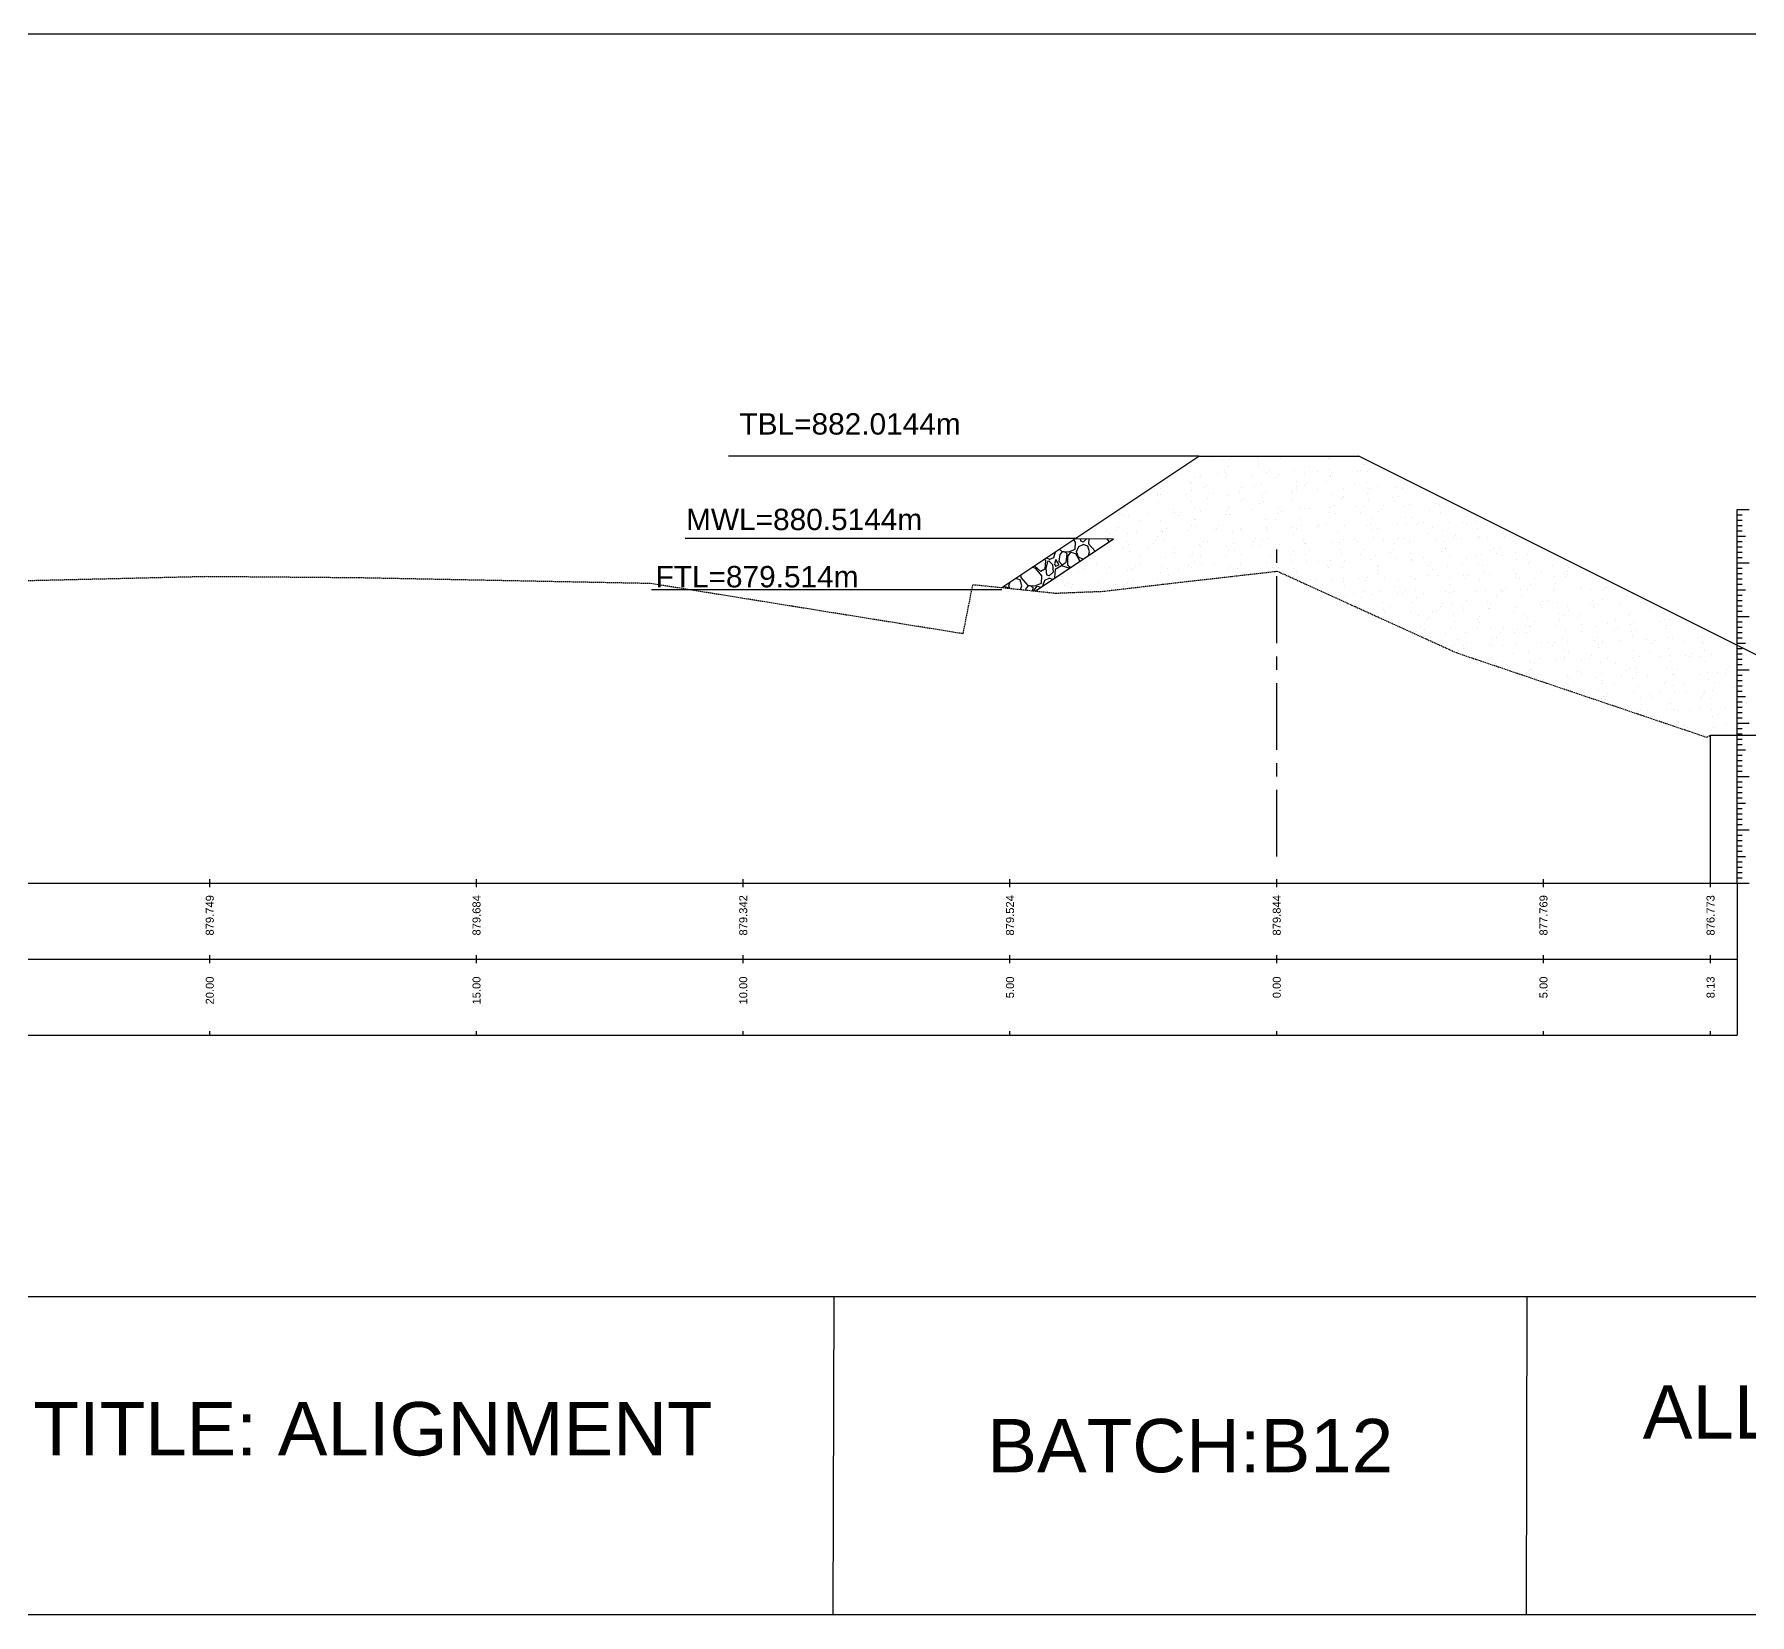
# Model space of a CAD drawing. Header units: millimetres. Extents: x 2640 to 12113, y 6003 to 13668.
# Drawn here: x 2893.4 to 3214.9, y 9175.1 to 9471.3 of the extents above; entities that cross this region are included whole.
import ezdxf
from ezdxf.enums import TextEntityAlignment as Align

# ---------------------------------------------------------------- set-up
doc = ezdxf.new("R2010")
doc.units = ezdxf.units.MM
doc.linetypes.add('CENTER', pattern=[2, 1.25, -0.25, 0.25, -0.25])
doc.linetypes.add('HIDDEN', pattern=[0.375, 0.25, -0.125])
for name, color, linetype in [('CL', 6, 'CENTER'), ('CS_Drawing', 7, 'Continuous'), ('GL', 3, 'HIDDEN')]:
    doc.layers.add(name, color=color, linetype=linetype)
doc.styles.get("Standard").update_dxf_attribs({"font": 'arial.ttf'})

msp = doc.modelspace()

# ---------------------------------------------------------------- linework, layer by layer
at = {"color": 1}
msp.add_line((3111.66, 9392.182), (3023.494, 9392.182), dxfattribs=at)
for p, q in [((3074.754, 9367.578), (3111.66, 9392.182)), ((3111.66, 9392.182), (3141.66, 9392.182)), ((3246.2, 9339.912), (3141.66, 9392.182)), ((3080.994, 9366.931), (3095.701, 9376.735)), ((3088.557, 9376.78), (3095.701, 9376.735))]:
    msp.add_line(p, q)
at = {"linetype": 'Continuous'}
for p, q in [((3109.916, 9389.241), (3109.916, 9389.241)), ((3113.358, 9392.096), (3113.358, 9392.096)), ((3114.244, 9391.918), (3114.244, 9391.918)), ((3116.184, 9391.583), (3116.184, 9391.583)), ((3116.456, 9389.518), (3116.456, 9389.518)), ((3116.58, 9389.22), (3116.58, 9389.22)), ((3117.262, 9390.291), (3117.262, 9390.291)), ((3117.434, 9391.505), (3117.434, 9391.505)), ((3117.863, 9391.973), (3117.863, 9391.973)), ((3119.138, 9392.078), (3119.138, 9392.078)), ((3122.724, 9391.859), (3122.724, 9391.859)), ((3122.898, 9390.537), (3122.898, 9390.537)), ((3122.94, 9391.271), (3122.94, 9391.271)), ((3124.434, 9389.075), (3124.434, 9389.075)), ((3124.863, 9389.543), (3124.863, 9389.543)), ((3126.888, 9391.753), (3126.888, 9391.753)), ((3129.621, 9389.429), (3129.621, 9389.429)), ((3132.454, 9390.34), (3132.454, 9390.34)), ((3133.887, 9389.324), (3133.887, 9389.324)), ((3135.889, 9391.771), (3135.889, 9391.771)), ((3136.16, 9389.706), (3136.16, 9389.706)), ((3136.204, 9391.852), (3136.204, 9391.852)), ((3136.449, 9389.132), (3136.449, 9389.132)), ((3141.343, 9389.292), (3141.343, 9389.292)), ((3142.036, 9389.516), (3142.036, 9389.516)), ((3142.603, 9390.726), (3142.603, 9390.726)), ((3142.718, 9390.587), (3142.718, 9390.587)), ((3143.204, 9389.422), (3143.204, 9389.422)), ((3143.633, 9389.891), (3143.633, 9389.891)), ((3146.237, 9389.452), (3146.237, 9389.452)), ((3103.347, 9386.2), (3103.347, 9386.2)), ((3104.541, 9386.188), (3104.541, 9386.188)), ((3107.084, 9388.172), (3107.084, 9388.172)), ((3110.188, 9387.176), (3110.188, 9387.176)), ((3110.219, 9387.169), (3110.219, 9387.169)), ((3110.362, 9385.854), (3110.362, 9385.854)), ((3110.902, 9388.24), (3110.902, 9388.24)), ((3111.978, 9388.332), (3111.978, 9388.332)), ((3112.664, 9386.299), (3112.664, 9386.299)), ((3113.093, 9386.767), (3113.093, 9386.767)), ((3115.117, 9388.977), (3115.117, 9388.977)), ((3116.63, 9388.195), (3116.63, 9388.195)), ((3116.872, 9388.492), (3116.872, 9388.492)), ((3119.733, 9386.237), (3119.733, 9386.237)), ((3121.767, 9388.652), (3121.767, 9388.652)), ((3122.117, 9386.547), (3122.117, 9386.547)), ((3123.352, 9387.087), (3123.352, 9387.087)), ((3126.093, 9388.289), (3126.093, 9388.289)), ((3126.661, 9388.812), (3126.661, 9388.812)), ((3129.892, 9387.364), (3129.892, 9387.364)), ((3129.997, 9386.484), (3129.997, 9386.484)), ((3130.066, 9386.042), (3130.066, 9386.042)), ((3131.434, 9386.646), (3131.434, 9386.646)), ((3131.555, 9388.972), (3131.555, 9388.972)), ((3131.863, 9387.114), (3131.863, 9387.114)), ((3133.905, 9385.909), (3133.905, 9385.909)), ((3135.675, 9387.464), (3135.675, 9387.464)), ((3136.335, 9388.384), (3136.335, 9388.384)), ((3136.358, 9388.535), (3136.358, 9388.535)), ((3138.799, 9386.069), (3138.799, 9386.069)), ((3140.887, 9386.894), (3140.887, 9386.894)), ((3143.057, 9387.276), (3143.057, 9387.276)), ((3143.693, 9386.229), (3143.693, 9386.229)), ((3145.189, 9386.533), (3145.189, 9386.533)), ((3148.588, 9386.389), (3148.588, 9386.389)), ((3149.597, 9387.553), (3149.597, 9387.553)), ((3149.771, 9386.231), (3149.771, 9386.231)), ((3150.204, 9386.993), (3150.204, 9386.993)), ((3150.633, 9387.461), (3150.633, 9387.461)), ((3100.893, 9383.522), (3100.893, 9383.522)), ((3101.322, 9383.99), (3101.322, 9383.99)), ((3103.859, 9385.117), (3103.859, 9385.117)), ((3103.92, 9384.834), (3103.92, 9384.834)), ((3104.094, 9383.512), (3104.094, 9383.512)), ((3104.54, 9384.949), (3104.54, 9384.949)), ((3109.434, 9385.109), (3109.434, 9385.109)), ((3110.347, 9383.771), (3110.347, 9383.771)), ((3113.373, 9384.186), (3113.373, 9384.186)), ((3114.329, 9385.269), (3114.329, 9385.269)), ((3117.084, 9384.745), (3117.084, 9384.745)), ((3117.356, 9382.68), (3117.356, 9382.68)), ((3119.223, 9385.429), (3119.223, 9385.429)), ((3119.663, 9383.869), (3119.663, 9383.869)), ((3120.092, 9384.337), (3120.092, 9384.337)), ((3122.955, 9383.362), (3122.955, 9383.362)), ((3123.624, 9385.022), (3123.624, 9385.022)), ((3123.637, 9384.433), (3123.637, 9384.433)), ((3123.798, 9383.7), (3123.798, 9383.7)), ((3124.117, 9385.589), (3124.117, 9385.589)), ((3129.011, 9385.749), (3129.011, 9385.749)), ((3129.117, 9384.118), (3129.117, 9384.118)), ((3129.315, 9385.413), (3129.315, 9385.413)), ((3130.521, 9382.592), (3130.521, 9382.592)), ((3136.418, 9382.635), (3136.418, 9382.635)), ((3136.789, 9384.934), (3136.789, 9384.934)), ((3137.061, 9382.869), (3137.061, 9382.869)), ((3138.433, 9384.216), (3138.433, 9384.216)), ((3138.829, 9384.481), (3138.829, 9384.481)), ((3138.862, 9384.684), (3138.862, 9384.684)), ((3141.312, 9382.795), (3141.312, 9382.795)), ((3142.733, 9382.677), (3142.733, 9382.677)), ((3143.329, 9385.211), (3143.329, 9385.211)), ((3143.503, 9383.889), (3143.503, 9383.889)), ((3146.206, 9382.955), (3146.206, 9382.955)), ((3147.887, 9384.465), (3147.887, 9384.465)), ((3148.411, 9383.657), (3148.411, 9383.657)), ((3149.093, 9384.728), (3149.093, 9384.728)), ((3150.225, 9382.781), (3150.225, 9382.781)), ((3151.1, 9383.115), (3151.1, 9383.115)), ((3155.994, 9383.275), (3155.994, 9383.275)), ((3156.765, 9383.057), (3156.765, 9383.057)), ((3157.924, 9382.726), (3157.924, 9382.726)), ((3097.265, 9381.355), (3097.265, 9381.355)), ((3097.652, 9382.492), (3097.652, 9382.492)), ((3097.826, 9381.17), (3097.826, 9381.17)), ((3098.577, 9380.994), (3098.577, 9380.994)), ((3100.652, 9380.083), (3100.652, 9380.083)), ((3102.159, 9381.515), (3102.159, 9381.515)), ((3104.548, 9380.062), (3104.548, 9380.062)), ((3107.012, 9382.135), (3107.012, 9382.135)), ((3107.053, 9381.675), (3107.053, 9381.675)), ((3107.893, 9381.093), (3107.893, 9381.093)), ((3108.322, 9381.561), (3108.322, 9381.561)), ((3110.816, 9382.404), (3110.816, 9382.404)), ((3110.916, 9380.33), (3110.916, 9380.33)), ((3111.088, 9380.339), (3111.088, 9380.339)), ((3111.947, 9381.835), (3111.947, 9381.835)), ((3116.594, 9381.31), (3116.594, 9381.31)), ((3116.841, 9381.995), (3116.841, 9381.995)), ((3117.276, 9382.381), (3117.276, 9382.381)), ((3117.347, 9381.341), (3117.347, 9381.341)), ((3117.53, 9381.358), (3117.53, 9381.358)), ((3121.735, 9382.155), (3121.735, 9382.155)), ((3124.253, 9380.25), (3124.253, 9380.25)), ((3126.108, 9380.379), (3126.108, 9380.379)), ((3126.63, 9382.315), (3126.63, 9382.315)), ((3126.663, 9381.44), (3126.663, 9381.44)), ((3127.092, 9381.908), (3127.092, 9381.908)), ((3130.792, 9380.527), (3130.792, 9380.527)), ((3131.524, 9382.475), (3131.524, 9382.475)), ((3132.468, 9382.43), (3132.468, 9382.43)), ((3134.092, 9379.478), (3134.092, 9379.478)), ((3135.69, 9379.554), (3135.69, 9379.554)), ((3136.117, 9381.688), (3136.117, 9381.688)), ((3136.372, 9380.625), (3136.372, 9380.625)), ((3137.235, 9381.547), (3137.235, 9381.547)), ((3142.05, 9381.606), (3142.05, 9381.606)), ((3143.941, 9379.369), (3143.941, 9379.369)), ((3143.957, 9380.439), (3143.957, 9380.439)), ((3145.433, 9381.787), (3145.433, 9381.787)), ((3145.862, 9382.255), (3145.862, 9382.255)), ((3148.835, 9379.529), (3148.835, 9379.529)), ((3150.497, 9380.716), (3150.497, 9380.716)), ((3150.671, 9379.394), (3150.671, 9379.394)), ((3151.564, 9380.674), (3151.564, 9380.674)), ((3152.862, 9379.825), (3152.862, 9379.825)), ((3153.729, 9379.689), (3153.729, 9379.689)), ((3154.887, 9382.035), (3154.887, 9382.035)), ((3156.939, 9381.735), (3156.939, 9381.735)), ((3158.623, 9379.849), (3158.623, 9379.849)), ((3161.146, 9379.85), (3161.146, 9379.85)), ((3161.828, 9380.921), (3161.828, 9380.921)), ((3161.887, 9379.606), (3161.887, 9379.606)), ((3163.517, 9380.009), (3163.517, 9380.009)), ((3163.662, 9380.627), (3163.662, 9380.627)), ((3088.576, 9376.114), (3088.23, 9376.562)), ((3089.416, 9376.774), (3089.465, 9376.304)), ((3089.973, 9376.114), (3089.465, 9376.304)), ((3090.685, 9376.766), (3089.973, 9376.114)), ((3090.105, 9377.609), (3090.105, 9377.609)), ((3091.07, 9376.764), (3090.989, 9375.796)), ((3094.291, 9378.032), (3094.291, 9378.032)), ((3094.873, 9376.183), (3094.44, 9376.743)), ((3094.999, 9377.769), (3094.999, 9377.769)), ((3096.123, 9378.316), (3096.123, 9378.316)), ((3096.552, 9378.784), (3096.552, 9378.784)), ((3098.195, 9376.227), (3098.195, 9376.227)), ((3098.28, 9377.72), (3098.28, 9377.72)), ((3099.893, 9377.929), (3099.893, 9377.929)), ((3103.552, 9376.355), (3103.552, 9376.355)), ((3103.873, 9377.207), (3103.873, 9377.207)), ((3104.556, 9378.279), (3104.556, 9378.279)), ((3104.788, 9378.089), (3104.788, 9378.089)), ((3104.82, 9377.997), (3104.82, 9377.997)), ((3104.994, 9376.675), (3104.994, 9376.675)), ((3105.576, 9378.565), (3105.576, 9378.565)), ((3109.682, 9378.249), (3109.682, 9378.249)), ((3110.234, 9379.259), (3110.234, 9379.259)), ((3111.262, 9379.016), (3111.262, 9379.016)), ((3113.387, 9376.276), (3113.387, 9376.276)), ((3114.576, 9378.409), (3114.576, 9378.409)), ((3114.893, 9378.663), (3114.893, 9378.663)), ((3115.322, 9379.131), (3115.322, 9379.131)), ((3117.984, 9377.908), (3117.984, 9377.908)), ((3119.47, 9378.569), (3119.47, 9378.569)), ((3119.747, 9378.327), (3119.747, 9378.327)), ((3121.893, 9376.234), (3121.893, 9376.234)), ((3122.322, 9376.702), (3122.322, 9376.702)), ((3123.651, 9376.523), (3123.651, 9376.523)), ((3124.347, 9378.912), (3124.347, 9378.912)), ((3124.364, 9378.729), (3124.364, 9378.729)), ((3124.524, 9378.185), (3124.524, 9378.185)), ((3124.698, 9376.863), (3124.698, 9376.863)), ((3129.258, 9378.889), (3129.258, 9378.889)), ((3129.329, 9377.503), (3129.329, 9377.503)), ((3130.012, 9378.574), (3130.012, 9378.574)), ((3130.967, 9379.205), (3130.967, 9379.205)), ((3131.346, 9376.482), (3131.346, 9376.482)), ((3133.663, 9379.01), (3133.663, 9379.01)), ((3134.152, 9379.049), (3134.152, 9379.049)), ((3137.689, 9378.097), (3137.689, 9378.097)), ((3138.843, 9376.572), (3138.843, 9376.572)), ((3139.046, 9379.209), (3139.046, 9379.209)), ((3140.663, 9376.581), (3140.663, 9376.581)), ((3141.092, 9377.049), (3141.092, 9377.049)), ((3143.117, 9379.259), (3143.117, 9379.259)), ((3144.229, 9378.374), (3144.229, 9378.374)), ((3144.403, 9377.052), (3144.403, 9377.052)), ((3145.203, 9378.623), (3145.203, 9378.623)), ((3146.291, 9376.306), (3146.291, 9376.306)), ((3149.107, 9376.818), (3149.107, 9376.818)), ((3150.116, 9376.829), (3150.116, 9376.829)), ((3151.185, 9376.466), (3151.185, 9376.466)), ((3152.433, 9379.357), (3152.433, 9379.357)), ((3154.785, 9377.799), (3154.785, 9377.799)), ((3155.468, 9378.87), (3155.468, 9378.87)), ((3156.079, 9376.626), (3156.079, 9376.626)), ((3157.393, 9378.285), (3157.393, 9378.285)), ((3157.665, 9376.22), (3157.665, 9376.22)), ((3159.433, 9376.928), (3159.433, 9376.928)), ((3159.862, 9377.396), (3159.862, 9377.396)), ((3160.973, 9376.786), (3160.973, 9376.786)), ((3163.933, 9378.562), (3163.933, 9378.562)), ((3164.107, 9377.24), (3164.107, 9377.24)), ((3164.299, 9376.867), (3164.299, 9376.867)), ((3165.867, 9376.946), (3165.867, 9376.946)), ((3168.886, 9377.176), (3168.886, 9377.176)), ((3170.762, 9377.106), (3170.762, 9377.106)), ((3083.623, 9372.875), (3083.061, 9373.116)), ((3083.623, 9372.812), (3084.512, 9373.193)), ((3084.512, 9373.193), (3084.83, 9374.272)), ((3084.83, 9374.272), (3084.824, 9374.291)), ((3085.592, 9373.764), (3085.401, 9372.494)), ((3085.563, 9374.784), (3085.973, 9374.336)), ((3086.036, 9374.272), (3085.592, 9373.764)), ((3085.973, 9374.336), (3087.306, 9374.272)), ((3086.417, 9374.272), (3086.036, 9374.272)), ((3086.989, 9373.955), (3086.417, 9374.272)), ((3086.798, 9372.367), (3086.989, 9373.955)), ((3087.116, 9373.383), (3087.687, 9374.209)), ((3087.116, 9371.732), (3087.116, 9373.383)), ((3087.306, 9374.272), (3088.513, 9374.78)), ((3087.687, 9374.209), (3088.576, 9373.955)), ((3088.513, 9374.78), (3088.576, 9376.114)), ((3088.576, 9373.955), (3089.275, 9372.621)), ((3088.767, 9374.272), (3089.148, 9375.288)), ((3089.084, 9373.256), (3088.767, 9374.272)), ((3089.935, 9372.891), (3089.084, 9373.256)), ((3089.148, 9375.288), (3089.973, 9375.669)), ((3090.862, 9375.352), (3089.973, 9375.669)), ((3091.18, 9374.272), (3090.862, 9375.352)), ((3090.978, 9373.587), (3091.18, 9374.272)), ((3090.989, 9375.796), (3092.239, 9374.427)), ((3091.152, 9373.105), (3091.152, 9373.105)), ((3091.352, 9373.11), (3091.352, 9373.11)), ((3091.781, 9373.578), (3091.781, 9373.578)), ((3092.284, 9373.313), (3092.284, 9373.313)), ((3092.455, 9374.546), (3092.455, 9374.546)), ((3097.35, 9374.706), (3097.35, 9374.706)), ((3097.513, 9375.156), (3097.513, 9375.156)), ((3098.552, 9375.655), (3098.552, 9375.655)), ((3098.726, 9374.333), (3098.726, 9374.333)), ((3100.806, 9373.359), (3100.806, 9373.359)), ((3102.244, 9374.866), (3102.244, 9374.866)), ((3103.123, 9375.887), (3103.123, 9375.887)), ((3105.448, 9373.225), (3105.448, 9373.225)), ((3107.027, 9374.225), (3107.027, 9374.225)), ((3107.138, 9375.026), (3107.138, 9375.026)), ((3110.122, 9373.457), (3110.122, 9373.457)), ((3110.551, 9373.925), (3110.551, 9373.925)), ((3111.716, 9375.566), (3111.716, 9375.566)), ((3111.988, 9373.501), (3111.988, 9373.501)), ((3112.032, 9375.186), (3112.032, 9375.186)), ((3112.576, 9376.135), (3112.576, 9376.135)), ((3116.608, 9373.4), (3116.608, 9373.4)), ((3116.926, 9375.346), (3116.926, 9375.346)), ((3117.291, 9374.471), (3117.291, 9374.471)), ((3118.256, 9375.843), (3118.256, 9375.843)), ((3118.43, 9374.521), (3118.43, 9374.521)), ((3119.576, 9373.706), (3119.576, 9373.706)), ((3121.82, 9375.506), (3121.82, 9375.506)), ((3122.969, 9375.452), (3122.969, 9375.452)), ((3125.153, 9373.413), (3125.153, 9373.413)), ((3126.714, 9375.666), (3126.714, 9375.666)), ((3128.892, 9373.804), (3128.892, 9373.804)), ((3129.321, 9374.272), (3129.321, 9374.272)), ((3131.421, 9375.755), (3131.421, 9375.755)), ((3131.608, 9375.826), (3131.608, 9375.826)), ((3131.693, 9373.69), (3131.693, 9373.69)), ((3132.483, 9374.52), (3132.483, 9374.52)), ((3136.503, 9375.986), (3136.503, 9375.986)), ((3137.961, 9376.032), (3137.961, 9376.032)), ((3138.135, 9374.71), (3138.135, 9374.71)), ((3138.346, 9374.053), (3138.346, 9374.053)), ((3141.397, 9376.146), (3141.397, 9376.146)), ((3142.065, 9373.696), (3142.065, 9373.696)), ((3142.747, 9374.767), (3142.747, 9374.767)), ((3144.857, 9373.602), (3144.857, 9373.602)), ((3147.662, 9374.151), (3147.662, 9374.151)), ((3148.091, 9374.619), (3148.091, 9374.619)), ((3148.425, 9375.747), (3148.425, 9375.747)), ((3148.804, 9373.032), (3148.804, 9373.032)), ((3151.125, 9375.943), (3151.125, 9375.943)), ((3151.397, 9373.879), (3151.397, 9373.879)), ((3153.698, 9373.192), (3153.698, 9373.192)), ((3157.116, 9374.4), (3157.116, 9374.4)), ((3157.839, 9374.898), (3157.839, 9374.898)), ((3157.939, 9374.816), (3157.939, 9374.816)), ((3158.592, 9373.352), (3158.592, 9373.352)), ((3161.843, 9373.011), (3161.843, 9373.011)), ((3163.486, 9373.512), (3163.486, 9373.512)), ((3164.562, 9373.79), (3164.562, 9373.79)), ((3166.432, 9374.498), (3166.432, 9374.498)), ((3166.861, 9374.966), (3166.861, 9374.966)), ((3167.521, 9373.991), (3167.521, 9373.991)), ((3168.203, 9375.062), (3168.203, 9375.062)), ((3168.38, 9373.672), (3168.38, 9373.672)), ((3170.83, 9376.132), (3170.83, 9376.132)), ((3171.102, 9374.067), (3171.102, 9374.067)), ((3173.274, 9373.832), (3173.274, 9373.832)), ((3173.881, 9376.043), (3173.881, 9376.043)), ((3175.886, 9374.747), (3175.886, 9374.747)), ((3177.034, 9373.06), (3177.034, 9373.06)), ((3078.332, 9369.964), (3078.289, 9369.446)), ((3081.147, 9371.161), (3080.458, 9371.381)), ((3082.036, 9370.589), (3080.859, 9371.648)), ((3082.226, 9369.764), (3081.147, 9371.161)), ((3082.798, 9371.034), (3082.036, 9370.589)), ((3082.163, 9368.43), (3082.226, 9369.764)), ((3082.768, 9372.921), (3082.925, 9372.621)), ((3082.925, 9372.621), (3082.798, 9371.034)), ((3083.306, 9372.431), (3082.988, 9371.161)), ((3082.988, 9371.161), (3083.115, 9369.954)), ((3083.623, 9369.764), (3083.115, 9369.954)), ((3083.623, 9372.494), (3083.306, 9372.431)), ((3083.623, 9372.494), (3084.258, 9371.923)), ((3084.385, 9370.462), (3083.623, 9369.764)), ((3084.258, 9371.923), (3084.385, 9370.462)), ((3084.893, 9372.812), (3084.639, 9372.05)), ((3084.639, 9372.05), (3084.83, 9371.605)), ((3084.766, 9370.97), (3084.639, 9369.446)), ((3085.909, 9371.669), (3084.766, 9370.97)), ((3084.83, 9371.605), (3085.465, 9371.859)), ((3085.465, 9371.859), (3084.893, 9372.812)), ((3085.401, 9372.494), (3086.036, 9371.859)), ((3087.39, 9371.195), (3085.909, 9371.669)), ((3086.036, 9371.859), (3086.798, 9372.367)), ((3087.576, 9371.318), (3087.116, 9371.732)), ((3089.036, 9370.582), (3089.036, 9370.582)), ((3089.275, 9372.621), (3089.26, 9372.441)), ((3090.074, 9371.111), (3090.074, 9371.111)), ((3092.458, 9371.991), (3092.458, 9371.991)), ((3094.306, 9370.122), (3094.306, 9370.122)), ((3094.968, 9371.271), (3094.968, 9371.271)), ((3098.352, 9370.681), (3098.352, 9370.681)), ((3098.781, 9371.149), (3098.781, 9371.149)), ((3099.18, 9370.883), (3099.18, 9370.883)), ((3099.862, 9371.431), (3099.862, 9371.431)), ((3100.666, 9372.173), (3100.666, 9372.173)), ((3104.57, 9370.369), (3104.57, 9370.369)), ((3104.756, 9371.591), (3104.756, 9371.591)), ((3105.72, 9371.16), (3105.72, 9371.16)), ((3105.894, 9369.838), (3105.894, 9369.838)), ((3107.806, 9370.929), (3107.806, 9370.929)), ((3109.65, 9371.752), (3109.65, 9371.752)), ((3110.248, 9371.349), (3110.248, 9371.349)), ((3110.93, 9372.42), (3110.93, 9372.42)), ((3112.162, 9372.179), (3112.162, 9372.179)), ((3114.545, 9371.912), (3114.545, 9371.912)), ((3117.122, 9371.028), (3117.122, 9371.028)), ((3117.551, 9371.496), (3117.551, 9371.496)), ((3118.884, 9371.071), (3118.884, 9371.071)), ((3119.439, 9372.072), (3119.439, 9372.072)), ((3119.762, 9370.417), (3119.762, 9370.417)), ((3124.333, 9372.232), (3124.333, 9372.232)), ((3125.424, 9371.348), (3125.424, 9371.348)), ((3126.122, 9372.469), (3126.122, 9372.469)), ((3126.576, 9371.276), (3126.576, 9371.276)), ((3129.227, 9372.392), (3129.227, 9372.392)), ((3130.026, 9370.664), (3130.026, 9370.664)), ((3131.867, 9372.368), (3131.867, 9372.368)), ((3134.121, 9372.552), (3134.121, 9372.552)), ((3135.704, 9371.644), (3135.704, 9371.644)), ((3135.892, 9371.375), (3135.892, 9371.375)), ((3136.321, 9371.843), (3136.321, 9371.843)), ((3136.386, 9372.716), (3136.386, 9372.716)), ((3138.589, 9371.26), (3138.589, 9371.26)), ((3139.015, 9372.712), (3139.015, 9372.712)), ((3143.909, 9372.872), (3143.909, 9372.872)), ((3145.129, 9371.537), (3145.129, 9371.537)), ((3145.218, 9370.713), (3145.218, 9370.713)), ((3145.303, 9370.215), (3145.303, 9370.215)), ((3145.346, 9371.623), (3145.346, 9371.623)), ((3151.571, 9372.556), (3151.571, 9372.556)), ((3151.578, 9372.764), (3151.578, 9372.764)), ((3154.662, 9371.722), (3154.662, 9371.722)), ((3154.8, 9369.889), (3154.8, 9369.889)), ((3155.091, 9372.19), (3155.091, 9372.19)), ((3155.482, 9370.96), (3155.482, 9370.96)), ((3156.326, 9369.766), (3156.326, 9369.766)), ((3158.294, 9371.448), (3158.294, 9371.448)), ((3161.16, 9371.94), (3161.16, 9371.94)), ((3161.22, 9369.926), (3161.22, 9369.926)), ((3162.091, 9369.76), (3162.091, 9369.76)), ((3164.116, 9371.97), (3164.116, 9371.97)), ((3164.834, 9371.725), (3164.834, 9371.725)), ((3165.008, 9370.403), (3165.008, 9370.403)), ((3166.115, 9370.086), (3166.115, 9370.086)), ((3170.674, 9371.009), (3170.674, 9371.009)), ((3171.009, 9370.246), (3171.009, 9370.246)), ((3171.276, 9372.745), (3171.276, 9372.745)), ((3173.432, 9372.069), (3173.432, 9372.069)), ((3173.861, 9372.537), (3173.861, 9372.537)), ((3175.903, 9370.406), (3175.903, 9370.406)), ((3177.998, 9371.637), (3177.998, 9371.637)), ((3180.256, 9370.184), (3180.256, 9370.184)), ((3180.797, 9370.566), (3180.797, 9370.566)), ((3180.861, 9370.107), (3180.861, 9370.107)), ((3180.938, 9371.255), (3180.938, 9371.255)), ((3184.712, 9370.592), (3184.712, 9370.592)), ((3074.791, 9367.574), (3074.826, 9367.626)), ((3075.119, 9367.821), (3075.876, 9367.605)), ((3075.876, 9367.605), (3075.955, 9367.454)), ((3076.067, 9367.922), (3076.332, 9368.63)), ((3076.222, 9367.426), (3076.067, 9367.922)), ((3078.162, 9369.002), (3077.334, 9369.298)), ((3078.48, 9367.922), (3078.162, 9369.002)), ((3078.271, 9367.213), (3078.48, 9367.922)), ((3078.289, 9369.446), (3079.623, 9367.986)), ((3079.242, 9367.414), (3079.197, 9367.117)), ((3079.686, 9367.922), (3079.242, 9367.414)), ((3079.623, 9367.986), (3080.956, 9367.922)), ((3080.067, 9367.922), (3079.686, 9367.922)), ((3080.639, 9367.605), (3080.067, 9367.922)), ((3080.563, 9366.975), (3080.639, 9367.605)), ((3080.766, 9367.033), (3081.337, 9367.859)), ((3080.766, 9366.954), (3080.766, 9367.033)), ((3080.956, 9367.922), (3082.163, 9368.43)), ((3081.337, 9367.859), (3082.071, 9367.649)), ((3082.417, 9367.922), (3082.798, 9368.938)), ((3082.428, 9367.886), (3082.417, 9367.922)), ((3082.798, 9368.938), (3083.623, 9369.319)), ((3082.914, 9367.366), (3082.914, 9367.366)), ((3084.244, 9369.097), (3083.623, 9369.319)), ((3084.639, 9369.446), (3084.688, 9369.393)), ((3086.19, 9369.649), (3086.19, 9369.649)), ((3086.582, 9367.904), (3086.582, 9367.904)), ((3087.011, 9368.372), (3087.011, 9368.372)), ((3087.808, 9367.526), (3087.808, 9367.526)), ((3087.945, 9368.07), (3087.945, 9368.07)), ((3092.703, 9367.686), (3092.703, 9367.686)), ((3092.912, 9368.541), (3092.912, 9368.541)), ((3096.036, 9368.152), (3096.036, 9368.152)), ((3097.597, 9367.846), (3097.597, 9367.846)), ((3098.21, 9368.317), (3098.21, 9368.317)), ((3099.452, 9368.818), (3099.452, 9368.818)), ((3102.491, 9368.006), (3102.491, 9368.006)), ((3103.888, 9369.297), (3103.888, 9369.297)), ((3105.352, 9368.251), (3105.352, 9368.251)), ((3105.781, 9368.719), (3105.781, 9368.719)), ((3129.344, 9369.593), (3129.344, 9369.593)), ((3131.856, 9368.966), (3131.856, 9368.966)), ((3132.321, 9368.918), (3132.321, 9368.918)), ((3133.576, 9368.847), (3133.576, 9368.847)), ((3136.75, 9369.126), (3136.75, 9369.126)), ((3138.857, 9368.662), (3138.857, 9368.662)), ((3138.861, 9369.195), (3138.861, 9369.195)), ((3139.035, 9367.873), (3139.035, 9367.873)), ((3141.644, 9369.286), (3141.644, 9369.286)), ((3142.761, 9366.857), (3142.761, 9366.857)), ((3142.892, 9368.945), (3142.892, 9368.945)), ((3143.321, 9369.413), (3143.321, 9369.413)), ((3145.757, 9366.765), (3145.757, 9366.765)), ((3146.538, 9369.446), (3146.538, 9369.446)), ((3148.439, 9367.837), (3148.439, 9367.837)), ((3149.122, 9368.908), (3149.122, 9368.908)), ((3149.892, 9366.516), (3149.892, 9366.516)), ((3150.321, 9366.984), (3150.321, 9366.984)), ((3151.432, 9369.606), (3151.432, 9369.606)), ((3152.025, 9369.106), (3152.025, 9369.106)), ((3152.297, 9367.041), (3152.297, 9367.041)), ((3152.346, 9369.194), (3152.346, 9369.194)), ((3153.782, 9366.543), (3153.782, 9366.543)), ((3157.953, 9366.906), (3157.953, 9366.906)), ((3158.565, 9369.383), (3158.565, 9369.383)), ((3158.677, 9366.703), (3158.677, 9366.703)), ((3158.739, 9368.061), (3158.739, 9368.061)), ((3159.345, 9366.764), (3159.345, 9366.764)), ((3161.662, 9369.292), (3161.662, 9369.292)), ((3163.571, 9366.863), (3163.571, 9366.863)), ((3164.313, 9368.957), (3164.313, 9368.957)), ((3165.462, 9366.953), (3165.462, 9366.953)), ((3168.217, 9367.153), (3168.217, 9367.153)), ((3168.465, 9367.023), (3168.465, 9367.023)), ((3168.662, 9366.863), (3168.662, 9366.863)), ((3169.091, 9367.331), (3169.091, 9367.331)), ((3171.116, 9369.541), (3171.116, 9369.541)), ((3171.73, 9369.295), (3171.73, 9369.295)), ((3172.002, 9367.23), (3172.002, 9367.23)), ((3173.359, 9367.183), (3173.359, 9367.183)), ((3173.895, 9368.133), (3173.895, 9368.133)), ((3174.578, 9369.204), (3174.578, 9369.204)), ((3178.115, 9367.111), (3178.115, 9367.111)), ((3178.253, 9367.343), (3178.253, 9367.343)), ((3178.27, 9369.572), (3178.27, 9369.572)), ((3178.444, 9368.25), (3178.444, 9368.25)), ((3180.432, 9369.639), (3180.432, 9369.639)), ((3183.147, 9367.503), (3183.147, 9367.503)), ((3183.409, 9367.201), (3183.409, 9367.201)), ((3185.166, 9367.142), (3185.166, 9367.142)), ((3187.432, 9367.21), (3187.432, 9367.21)), ((3187.861, 9367.678), (3187.861, 9367.678)), ((3188.041, 9367.663), (3188.041, 9367.663)), ((3139.1, 9366.063), (3139.1, 9366.063)), ((3140.575, 9366.417), (3140.575, 9366.417)), ((3142.079, 9365.786), (3142.079, 9365.786)), ((3143.994, 9366.223), (3143.994, 9366.223)), ((3146.029, 9364.7), (3146.029, 9364.7)), ((3146.203, 9363.377), (3146.203, 9363.377)), ((3147.575, 9363.988), (3147.575, 9363.988)), ((3148.888, 9366.383), (3148.888, 9366.383)), ((3151.593, 9364.854), (3151.593, 9364.854)), ((3152.471, 9365.719), (3152.471, 9365.719)), ((3156.891, 9364.086), (3156.891, 9364.086)), ((3157.32, 9364.554), (3157.32, 9364.554)), ((3159.194, 9364.611), (3159.194, 9364.611)), ((3161.175, 9364.03), (3161.175, 9364.03)), ((3161.189, 9363.428), (3161.189, 9363.428)), ((3161.857, 9365.101), (3161.857, 9365.101)), ((3165.734, 9364.888), (3165.734, 9364.888)), ((3165.908, 9363.566), (3165.908, 9363.566)), ((3166.083, 9363.588), (3166.083, 9363.588)), ((3166.345, 9364.335), (3166.345, 9364.335)), ((3167.535, 9366.081), (3167.535, 9366.081)), ((3170.978, 9363.748), (3170.978, 9363.748)), ((3172.176, 9365.908), (3172.176, 9365.908)), ((3175.662, 9364.433), (3175.662, 9364.433)), ((3175.872, 9363.908), (3175.872, 9363.908)), ((3176.091, 9364.901), (3176.091, 9364.901)), ((3177.049, 9365.15), (3177.049, 9365.15)), ((3178.898, 9364.8), (3178.898, 9364.8)), ((3180.766, 9364.068), (3180.766, 9364.068)), ((3180.952, 9363.345), (3180.952, 9363.345)), ((3185.115, 9364.682), (3185.115, 9364.682)), ((3185.438, 9365.077), (3185.438, 9365.077)), ((3185.612, 9363.754), (3185.612, 9363.754)), ((3185.66, 9364.228), (3185.66, 9364.228)), ((3186.631, 9364.326), (3186.631, 9364.326)), ((3187.313, 9365.397), (3187.313, 9365.397)), ((3190.554, 9364.388), (3190.554, 9364.388)), ((3191.88, 9366.096), (3191.88, 9366.096)), ((3192.991, 9366.377), (3192.991, 9366.377)), ((3194.432, 9364.78), (3194.432, 9364.78)), ((3194.861, 9365.248), (3194.861, 9365.248)), ((3195.448, 9364.548), (3195.448, 9364.548)), ((3196.144, 9363.394), (3196.144, 9363.394)), ((3145.232, 9362.803), (3145.232, 9362.803)), ((3146.507, 9362.948), (3146.507, 9362.948)), ((3149.136, 9360.998), (3149.136, 9360.998)), ((3151.401, 9363.108), (3151.401, 9363.108)), ((3152.926, 9362.269), (3152.926, 9362.269)), ((3153.197, 9360.204), (3153.197, 9360.204)), ((3154.575, 9361.558), (3154.575, 9361.558)), ((3154.814, 9361.979), (3154.814, 9361.979)), ((3155.496, 9363.05), (3155.496, 9363.05)), ((3156.295, 9363.268), (3156.295, 9363.268)), ((3159.465, 9362.546), (3159.465, 9362.546)), ((3159.64, 9361.224), (3159.64, 9361.224)), ((3163.891, 9361.657), (3163.891, 9361.657)), ((3164.32, 9362.125), (3164.32, 9362.125)), ((3164.328, 9361.047), (3164.328, 9361.047)), ((3166.362, 9360.116), (3166.362, 9360.116)), ((3168.712, 9360.163), (3168.712, 9360.163)), ((3170.688, 9363.099), (3170.688, 9363.099)), ((3172.63, 9362.458), (3172.63, 9362.458)), ((3172.902, 9360.393), (3172.902, 9360.393)), ((3173.345, 9361.905), (3173.345, 9361.905)), ((3173.606, 9360.323), (3173.606, 9360.323)), ((3173.91, 9360.223), (3173.91, 9360.223)), ((3174.592, 9361.294), (3174.592, 9361.294)), ((3178.5, 9360.483), (3178.5, 9360.483)), ((3179.17, 9362.735), (3179.17, 9362.735)), ((3179.344, 9361.413), (3179.344, 9361.413)), ((3180.27, 9362.274), (3180.27, 9362.274)), ((3182.661, 9362.004), (3182.661, 9362.004)), ((3183.09, 9362.472), (3183.09, 9362.472)), ((3183.394, 9360.643), (3183.394, 9360.643)), ((3186.066, 9360.304), (3186.066, 9360.304)), ((3188.289, 9360.803), (3188.289, 9360.803)), ((3189.784, 9361.343), (3189.784, 9361.343)), ((3192.115, 9362.252), (3192.115, 9362.252)), ((3192.335, 9362.646), (3192.335, 9362.646)), ((3192.606, 9360.581), (3192.606, 9360.581)), ((3193.183, 9360.963), (3193.183, 9360.963)), ((3198.077, 9361.123), (3198.077, 9361.123)), ((3198.875, 9362.923), (3198.875, 9362.923)), ((3199.049, 9361.601), (3199.049, 9361.601)), ((3199.366, 9360.518), (3199.366, 9360.518)), ((3200.048, 9361.59), (3200.048, 9361.59)), ((3202.971, 9361.283), (3202.971, 9361.283)), ((3152.55, 9359.348), (3152.55, 9359.348)), ((3153.371, 9358.882), (3153.371, 9358.882)), ((3154.03, 9359.683), (3154.03, 9359.683)), ((3157.967, 9358.996), (3157.967, 9358.996)), ((3158.924, 9359.843), (3158.924, 9359.843)), ((3159.55, 9356.919), (3159.55, 9356.919)), ((3160.094, 9357.774), (3160.094, 9357.774)), ((3161.575, 9359.129), (3161.575, 9359.129)), ((3161.871, 9357.191), (3161.871, 9357.191)), ((3163.818, 9360.003), (3163.818, 9360.003)), ((3166.168, 9356.94), (3166.168, 9356.94)), ((3166.634, 9358.051), (3166.634, 9358.051)), ((3167.549, 9358.172), (3167.549, 9358.172)), ((3168.232, 9359.243), (3168.232, 9359.243)), ((3170.891, 9359.227), (3170.891, 9359.227)), ((3171.062, 9357.1), (3171.062, 9357.1)), ((3171.32, 9359.695), (3171.32, 9359.695)), ((3173.076, 9359.071), (3173.076, 9359.071)), ((3175.956, 9357.26), (3175.956, 9357.26)), ((3177.063, 9357.24), (3177.063, 9357.24)), ((3178.32, 9357.266), (3178.32, 9357.266)), ((3179.798, 9357.963), (3179.798, 9357.963)), ((3180.345, 9359.476), (3180.345, 9359.476)), ((3180.851, 9357.42), (3180.851, 9357.42)), ((3183.423, 9359.291), (3183.423, 9359.291)), ((3185.745, 9357.58), (3185.745, 9357.58)), ((3186.338, 9358.239), (3186.338, 9358.239)), ((3186.512, 9356.917), (3186.512, 9356.917)), ((3187.327, 9357.487), (3187.327, 9357.487)), ((3187.344, 9357.046), (3187.344, 9357.046)), ((3189.661, 9359.574), (3189.661, 9359.574)), ((3190.09, 9360.042), (3190.09, 9360.042)), ((3190.639, 9357.74), (3190.639, 9357.74)), ((3192.78, 9359.259), (3192.78, 9359.259)), ((3193.005, 9358.467), (3193.005, 9358.467)), ((3193.688, 9359.538), (3193.688, 9359.538)), ((3195.533, 9357.9), (3195.533, 9357.9)), ((3196.661, 9357.145), (3196.661, 9357.145)), ((3197.09, 9357.613), (3197.09, 9357.613)), ((3199.115, 9359.823), (3199.115, 9359.823)), ((3199.503, 9358.151), (3199.503, 9358.151)), ((3200.427, 9358.06), (3200.427, 9358.06)), ((3202.519, 9357.536), (3202.519, 9357.536)), ((3205.321, 9358.22), (3205.321, 9358.22)), ((3206.043, 9358.428), (3206.043, 9358.428)), ((3206.114, 9357.393), (3206.114, 9357.393)), ((3206.217, 9357.106), (3206.217, 9357.106)), ((3159.121, 9356.451), (3159.121, 9356.451)), ((3160.366, 9355.709), (3160.366, 9355.709)), ((3161.189, 9356.12), (3161.189, 9356.12)), ((3161.274, 9356.78), (3161.274, 9356.78)), ((3166.121, 9354.021), (3166.121, 9354.021)), ((3166.55, 9354.489), (3166.55, 9354.489)), ((3166.808, 9356.729), (3166.808, 9356.729)), ((3168.574, 9356.699), (3168.574, 9356.699)), ((3168.681, 9353.665), (3168.681, 9353.665)), ((3170.703, 9355.189), (3170.703, 9355.189)), ((3173.53, 9355.621), (3173.53, 9355.621)), ((3173.575, 9353.825), (3173.575, 9353.825)), ((3175.574, 9354.27), (3175.574, 9354.27)), ((3177.891, 9356.798), (3177.891, 9356.798)), ((3178.469, 9353.985), (3178.469, 9353.985)), ((3180.07, 9355.898), (3180.07, 9355.898)), ((3180.244, 9354.575), (3180.244, 9354.575)), ((3180.285, 9354.364), (3180.285, 9354.364)), ((3180.967, 9355.435), (3180.967, 9355.435)), ((3183.363, 9354.145), (3183.363, 9354.145)), ((3184.891, 9354.368), (3184.891, 9354.368)), ((3185.32, 9354.836), (3185.32, 9354.836)), ((3186.645, 9356.416), (3186.645, 9356.416)), ((3188.257, 9354.305), (3188.257, 9354.305)), ((3193.152, 9354.465), (3193.152, 9354.465)), ((3193.235, 9355.809), (3193.235, 9355.809)), ((3193.507, 9353.744), (3193.507, 9353.744)), ((3194.344, 9354.617), (3194.344, 9354.617)), ((3196.159, 9355.484), (3196.159, 9355.484)), ((3198.046, 9354.625), (3198.046, 9354.625)), ((3199.775, 9356.086), (3199.775, 9356.086)), ((3199.949, 9354.764), (3199.949, 9354.764)), ((3200.062, 9353.68), (3200.062, 9353.68)), ((3202.94, 9354.785), (3202.94, 9354.785)), ((3203.661, 9354.715), (3203.661, 9354.715)), ((3204.09, 9355.183), (3204.09, 9355.183)), ((3205.741, 9354.66), (3205.741, 9354.66)), ((3206.423, 9355.731), (3206.423, 9355.731)), ((3206.671, 9353.656), (3206.671, 9353.656)), ((3207.834, 9354.945), (3207.834, 9354.945)), ((3212.101, 9356.711), (3212.101, 9356.711)), ((3212.728, 9355.105), (3212.728, 9355.105)), ((3212.939, 9355.998), (3212.939, 9355.998)), ((3213.114, 9354.964), (3213.114, 9354.964)), ((3213.211, 9353.933), (3213.211, 9353.933)), ((3167.262, 9353.279), (3167.262, 9353.279)), ((3173.12, 9351.592), (3173.12, 9351.592)), ((3173.549, 9352.06), (3173.549, 9352.06)), ((3173.802, 9353.556), (3173.802, 9353.556)), ((3173.924, 9352.313), (3173.924, 9352.313)), ((3173.976, 9352.234), (3173.976, 9352.234)), ((3174.606, 9353.384), (3174.606, 9353.384)), ((3180.698, 9351.125), (3180.698, 9351.125)), ((3181.098, 9350.559), (3181.098, 9350.559)), ((3182.574, 9351.84), (3182.574, 9351.84)), ((3183.438, 9351.382), (3183.438, 9351.382)), ((3185.992, 9350.719), (3185.992, 9350.719)), ((3186.967, 9353.467), (3186.967, 9353.467)), ((3187.238, 9351.402), (3187.238, 9351.402)), ((3189.798, 9353.433), (3189.798, 9353.433)), ((3190.886, 9350.879), (3190.886, 9350.879)), ((3191.89, 9351.939), (3191.89, 9351.939)), ((3192.319, 9352.407), (3192.319, 9352.407)), ((3193.02, 9350.557), (3193.02, 9350.557)), ((3193.681, 9352.422), (3193.681, 9352.422)), ((3193.702, 9351.628), (3193.702, 9351.628)), ((3195.78, 9351.039), (3195.78, 9351.039)), ((3199.38, 9352.609), (3199.38, 9352.609)), ((3200.403, 9351.314), (3200.403, 9351.314)), ((3200.674, 9351.199), (3200.674, 9351.199)), ((3201.344, 9352.187), (3201.344, 9352.187)), ((3205.568, 9351.359), (3205.568, 9351.359)), ((3206.943, 9351.591), (3206.943, 9351.591)), ((3208.894, 9351.677), (3208.894, 9351.677)), ((3210.463, 9351.519), (3210.463, 9351.519)), ((3210.66, 9352.286), (3210.66, 9352.286)), ((3211.089, 9352.754), (3211.089, 9352.754)), ((3213.385, 9352.611), (3213.385, 9352.611)), ((3176.204, 9350.399), (3176.204, 9350.399)), ((3180.12, 9349.162), (3180.12, 9349.162)), ((3180.549, 9349.63), (3180.549, 9349.63)), ((3180.97, 9349.06), (3180.97, 9349.06)), ((3183.448, 9347.496), (3183.448, 9347.496)), ((3186.659, 9348.506), (3186.659, 9348.506)), ((3187.342, 9349.577), (3187.342, 9349.577)), ((3187.412, 9350.08), (3187.412, 9350.08)), ((3188.342, 9347.656), (3188.342, 9347.656)), ((3189.574, 9349.411), (3189.574, 9349.411)), ((3193.236, 9347.816), (3193.236, 9347.816)), ((3194.135, 9348.972), (3194.135, 9348.972)), ((3196.173, 9347.574), (3196.173, 9347.574)), ((3198.13, 9347.976), (3198.13, 9347.976)), ((3198.89, 9349.509), (3198.89, 9349.509)), ((3199.319, 9349.977), (3199.319, 9349.977)), ((3200.675, 9349.249), (3200.675, 9349.249)), ((3200.849, 9347.927), (3200.849, 9347.927)), ((3202.533, 9349.626), (3202.533, 9349.626)), ((3203.025, 9348.136), (3203.025, 9348.136)), ((3206.319, 9347.548), (3206.319, 9347.548)), ((3206.437, 9347.821), (3206.437, 9347.821)), ((3207.117, 9350.269), (3207.117, 9350.269)), ((3207.919, 9348.296), (3207.919, 9348.296)), ((3208.344, 9349.758), (3208.344, 9349.758)), ((3212.115, 9348.801), (3212.115, 9348.801)), ((3212.798, 9349.872), (3212.798, 9349.872)), ((3212.813, 9348.456), (3212.813, 9348.456)), ((3213.839, 9349.161), (3213.839, 9349.161)), ((3187.12, 9346.733), (3187.12, 9346.733)), ((3187.549, 9347.201), (3187.549, 9347.201)), ((3187.867, 9346.63), (3187.867, 9346.63)), ((3189.813, 9345.523), (3189.813, 9345.523)), ((3194.12, 9344.303), (3194.12, 9344.303)), ((3194.407, 9346.907), (3194.407, 9346.907)), ((3194.549, 9344.771), (3194.549, 9344.771)), ((3194.581, 9345.585), (3194.581, 9345.585)), ((3195.749, 9344.542), (3195.749, 9344.542)), ((3196.574, 9346.981), (3196.574, 9346.981)), ((3199.394, 9344.699), (3199.394, 9344.699)), ((3200.077, 9345.77), (3200.077, 9345.77)), ((3200.643, 9344.702), (3200.643, 9344.702)), ((3201.303, 9344.477), (3201.303, 9344.477)), ((3203.573, 9344.552), (3203.573, 9344.552)), ((3205.537, 9344.862), (3205.537, 9344.862)), ((3205.755, 9346.75), (3205.755, 9346.75)), ((3205.89, 9347.08), (3205.89, 9347.08)), ((3207.571, 9346.819), (3207.571, 9346.819)), ((3207.843, 9344.754), (3207.843, 9344.754)), ((3210.431, 9345.022), (3210.431, 9345.022)), ((3212.89, 9344.65), (3212.89, 9344.65)), ((3213.319, 9345.118), (3213.319, 9345.118)), ((3214.111, 9347.096), (3214.111, 9347.096)), ((3214.285, 9345.774), (3214.285, 9345.774)), ((3201.119, 9341.874), (3201.119, 9341.874)), ((3201.548, 9342.342), (3201.548, 9342.342)), ((3201.575, 9342.412), (3201.575, 9342.412)), ((3202.548, 9341.716), (3202.548, 9341.716)), ((3203.272, 9341.276), (3203.272, 9341.276)), ((3208.017, 9343.432), (3208.017, 9343.432)), ((3208.166, 9341.436), (3208.166, 9341.436)), ((3208.908, 9343.767), (3208.908, 9343.767)), ((3210.573, 9342.122), (3210.573, 9342.122)), ((3212.13, 9340.891), (3212.13, 9340.891)), ((3212.812, 9341.963), (3212.812, 9341.963)), ((3213.06, 9341.596), (3213.06, 9341.596)), ((3214.739, 9342.323), (3214.739, 9342.323)), ((3206.452, 9339.911), (3206.452, 9339.911)), ((3208.471, 9339.982), (3208.471, 9339.982)), ((3208.548, 9339.912), (3208.548, 9339.912))]:
    msp.add_line(p, q, dxfattribs=at)
at = {"color": 4}
msp.add_line((3088.557, 9376.78), (3015.39, 9376.78), dxfattribs=at)
at = {"color": 6}
msp.add_line((3074.754, 9367.182), (3009.088, 9367.182), dxfattribs=at)
at = {"color": 85, "true_color": 0x58ba48}
msp.add_line((3207.59, 9339.912), (3246.2, 9339.912), dxfattribs=at)
for points in [[(2643.227, 9234.736), (3393.227, 9234.736), (3393.227, 9471.264), (2643.227, 9471.264)], [(2643.227, 9234.736), (3393.227, 9234.736), (3393.227, 9175.077), (2643.227, 9175.077)], [(2873.227, 9234.736), (3043.227, 9234.736), (3043.048, 9175.077), (2873.048, 9175.077)], [(3173.227, 9234.736), (3393.227, 9234.736), (3393.076, 9175.077), (3173.076, 9175.077)]]:
    msp.add_lwpolyline(points, close=True)
at = {"layer": 'CL', "ltscale": 10}
msp.add_line((3126.272, 9317.182), (3126.272, 9377.182), dxfattribs=at)
at = {"layer": 'CS_Drawing'}
for p, q in [((3212.59, 9382.182), (3214.84, 9382.182)), ((3212.59, 9382.182), (3214.165, 9382.182)), ((3212.59, 9382.182), (3213.49, 9382.182)), ((3212.59, 9312.182), (3212.59, 9382.182)), ((3212.59, 9381.182), (3213.49, 9381.182)), ((3212.59, 9380.182), (3213.49, 9380.182)), ((3212.59, 9379.182), (3213.49, 9379.182)), ((3212.59, 9378.182), (3213.49, 9378.182)), ((3212.59, 9377.182), (3214.165, 9377.182)), ((3212.59, 9377.182), (3213.49, 9377.182)), ((3212.59, 9376.182), (3213.49, 9376.182)), ((3212.59, 9375.182), (3213.49, 9375.182)), ((3212.59, 9374.182), (3213.49, 9374.182)), ((3212.59, 9373.182), (3213.49, 9373.182)), ((3212.59, 9372.182), (3214.84, 9372.182)), ((3212.59, 9372.182), (3214.165, 9372.182)), ((3212.59, 9372.182), (3213.49, 9372.182)), ((3212.59, 9371.182), (3213.49, 9371.182)), ((3212.59, 9370.182), (3213.49, 9370.182)), ((3212.59, 9369.182), (3213.49, 9369.182)), ((3212.59, 9368.182), (3213.49, 9368.182)), ((3212.59, 9367.182), (3214.165, 9367.182)), ((3212.59, 9367.182), (3213.49, 9367.182)), ((3212.59, 9366.182), (3213.49, 9366.182)), ((3212.59, 9365.182), (3213.49, 9365.182)), ((3212.59, 9364.182), (3213.49, 9364.182)), ((3212.59, 9363.182), (3213.49, 9363.182)), ((3212.59, 9362.182), (3214.84, 9362.182)), ((3212.59, 9362.182), (3214.165, 9362.182)), ((3212.59, 9362.182), (3213.49, 9362.182)), ((3212.59, 9361.182), (3213.49, 9361.182)), ((3212.59, 9360.182), (3213.49, 9360.182)), ((3212.59, 9359.182), (3213.49, 9359.182)), ((3212.59, 9358.182), (3213.49, 9358.182)), ((3212.59, 9357.182), (3214.165, 9357.182)), ((3212.59, 9357.182), (3213.49, 9357.182)), ((3212.59, 9356.182), (3213.49, 9356.182)), ((3212.59, 9355.182), (3213.49, 9355.182)), ((3212.59, 9354.182), (3213.49, 9354.182)), ((3212.59, 9353.182), (3213.49, 9353.182)), ((3212.59, 9352.182), (3214.84, 9352.182)), ((3212.59, 9352.182), (3214.165, 9352.182)), ((3212.59, 9352.182), (3213.49, 9352.182)), ((3212.59, 9351.182), (3213.49, 9351.182)), ((3212.59, 9350.182), (3213.49, 9350.182)), ((3212.59, 9349.182), (3213.49, 9349.182)), ((3212.59, 9348.182), (3213.49, 9348.182)), ((3212.59, 9347.182), (3214.165, 9347.182)), ((3212.59, 9347.182), (3213.49, 9347.182)), ((3212.59, 9346.182), (3213.49, 9346.182)), ((3212.59, 9345.182), (3213.49, 9345.182)), ((3212.59, 9344.182), (3213.49, 9344.182)), ((3212.59, 9343.182), (3213.49, 9343.182)), ((3212.59, 9342.182), (3214.84, 9342.182)), ((3212.59, 9342.182), (3214.165, 9342.182)), ((3212.59, 9342.182), (3213.49, 9342.182)), ((3212.59, 9341.182), (3213.49, 9341.182)), ((3207.59, 9312.182), (3207.59, 9339.912)), ((3212.59, 9340.182), (3213.49, 9340.182)), ((3212.59, 9339.182), (3213.49, 9339.182)), ((3212.59, 9338.182), (3213.49, 9338.182)), ((3212.59, 9337.182), (3214.165, 9337.182)), ((3212.59, 9337.182), (3213.49, 9337.182)), ((3212.59, 9336.182), (3213.49, 9336.182)), ((3212.59, 9335.182), (3213.49, 9335.182)), ((3212.59, 9334.182), (3213.49, 9334.182)), ((3212.59, 9333.182), (3213.49, 9333.182)), ((3212.59, 9332.182), (3214.84, 9332.182)), ((3212.59, 9332.182), (3214.165, 9332.182)), ((3212.59, 9332.182), (3213.49, 9332.182)), ((3212.59, 9331.182), (3213.49, 9331.182)), ((3212.59, 9330.182), (3213.49, 9330.182)), ((3212.59, 9329.182), (3213.49, 9329.182)), ((3212.59, 9328.182), (3213.49, 9328.182)), ((3212.59, 9327.182), (3214.165, 9327.182)), ((3212.59, 9327.182), (3213.49, 9327.182)), ((3212.59, 9326.182), (3213.49, 9326.182)), ((3212.59, 9325.182), (3213.49, 9325.182)), ((3212.59, 9324.182), (3213.49, 9324.182)), ((3212.59, 9323.182), (3213.49, 9323.182)), ((3212.59, 9322.182), (3214.84, 9322.182)), ((3212.59, 9322.182), (3214.165, 9322.182)), ((3212.59, 9322.182), (3213.49, 9322.182)), ((3212.59, 9321.182), (3213.49, 9321.182)), ((3212.59, 9320.182), (3213.49, 9320.182)), ((3212.59, 9319.182), (3213.49, 9319.182)), ((3212.59, 9318.182), (3213.49, 9318.182)), ((3212.59, 9317.182), (3214.165, 9317.182)), ((3212.59, 9317.182), (3213.49, 9317.182)), ((3212.59, 9316.182), (3213.49, 9316.182)), ((3212.59, 9315.182), (3213.49, 9315.182)), ((2821.272, 9312.182), (3212.59, 9312.182)), ((2926.272, 9311.432), (2926.272, 9312.932)), ((2976.272, 9311.432), (2976.272, 9312.932)), ((3026.272, 9311.432), (3026.272, 9312.932)), ((3076.272, 9311.432), (3076.272, 9312.932)), ((3126.272, 9311.432), (3126.272, 9312.932)), ((3176.272, 9311.432), (3176.272, 9312.932)), ((3207.59, 9311.432), (3207.59, 9312.932)), ((3212.59, 9314.182), (3213.49, 9314.182)), ((3212.59, 9313.182), (3213.49, 9313.182)), ((3212.59, 9312.182), (3214.84, 9312.182)), ((3212.59, 9312.182), (3214.165, 9312.182)), ((3212.59, 9312.182), (3213.49, 9312.182)), ((3212.59, 9312.182), (3212.59, 9283.682)), ((2821.272, 9297.932), (3212.59, 9297.932)), ((2821.272, 9297.932), (3212.59, 9297.932)), ((2926.272, 9297.182), (2926.272, 9298.682)), ((2976.272, 9297.182), (2976.272, 9298.682)), ((3026.272, 9297.182), (3026.272, 9298.682)), ((3076.272, 9297.182), (3076.272, 9298.682)), ((3126.272, 9297.182), (3126.272, 9298.682)), ((3176.272, 9297.182), (3176.272, 9298.682)), ((3207.59, 9297.182), (3207.59, 9298.682)), ((2821.272, 9283.682), (3212.59, 9283.682)), ((2926.272, 9283.682), (2926.272, 9284.432)), ((2976.272, 9283.682), (2976.272, 9284.432)), ((3026.272, 9283.682), (3026.272, 9284.432)), ((3076.272, 9283.682), (3076.272, 9284.432)), ((3126.272, 9283.682), (3126.272, 9284.432)), ((3176.272, 9283.682), (3176.272, 9284.432)), ((3207.59, 9283.682), (3207.59, 9284.432))]:
    msp.add_line(p, q, dxfattribs=at)
at = {"layer": 'GL'}
msp.add_lwpolyline([(2826.272, 9367.352), (2925.586, 9369.682), (2954.196, 9369.452), (3008.94, 9368.392), (3067.504, 9358.972), (3069.322, 9368.142), (3084.835, 9366.532), (3093.772, 9366.882), (3104.847, 9368.192), (3125.994, 9370.602), (3126.272, 9370.622), (3126.66, 9370.522), (3159.876, 9355.402), (3206.923, 9339.522), (3207.59, 9339.912)], dxfattribs=at)

# ---------------------------------------------------------------- texts
at = {"color": 1, "insert": (3067.032, 9400.25), "char_height": 4, "attachment_point": 3}
msp.add_mtext_dynamic_manual_height_columns('TBL=882.0144m', width=39.40702, gutter_width=20, heights=[0], dxfattribs=at)
at = {"color": 4, "insert": (3059.814, 9382.34), "char_height": 4, "attachment_point": 3}
msp.add_mtext_dynamic_manual_height_columns('MWL=880.5144m', width=39.40702, gutter_width=20, heights=[0], dxfattribs=at)
at = {"color": 6, "insert": (3047.878, 9371.623), "char_height": 4, "attachment_point": 3}
msp.add_mtext_dynamic_manual_height_columns('FTL=879.514m', width=39.40702, gutter_width=20, heights=[0], dxfattribs=at)
at = {"char_height": 10, "attachment_point": 1}
for s, insert in [('ALL DIMENSIONS IN m', (3194.878, 9218.058)), ('TITLE: ALIGNMENT', (2893.227, 9214.921)), ('BATCH:B12', (3072.023, 9211.762))]:
    msp.add_mtext_dynamic_manual_height_columns(s, width=240, gutter_width=500, heights=[0], dxfattribs=dict(at, insert=insert))
at = {"layer": 'CS_Drawing'}
for s, p in [('879.749', (2926.272, 9309.932)), ('879.684', (2976.272, 9309.932)), ('879.342', (3026.272, 9309.932)), ('879.524', (3076.272, 9309.932)), ('879.844', (3126.272, 9309.932)), ('877.769', (3176.272, 9309.932)), ('876.773', (3207.59, 9309.932)), ('20.00', (2926.272, 9294.682)), ('15.00', (2976.272, 9294.682)), ('10.00', (3026.272, 9294.682)), ('5.00', (3076.272, 9294.682)), ('0.00', (3126.272, 9294.682)), ('5.00', (3176.272, 9294.682)), ('8.13', (3207.59, 9294.682))]:
    msp.add_text(s, height=1.5, rotation=90, dxfattribs=at).set_placement(p, align=Align.MIDDLE_RIGHT)

doc.saveas('drawing.dxf')
